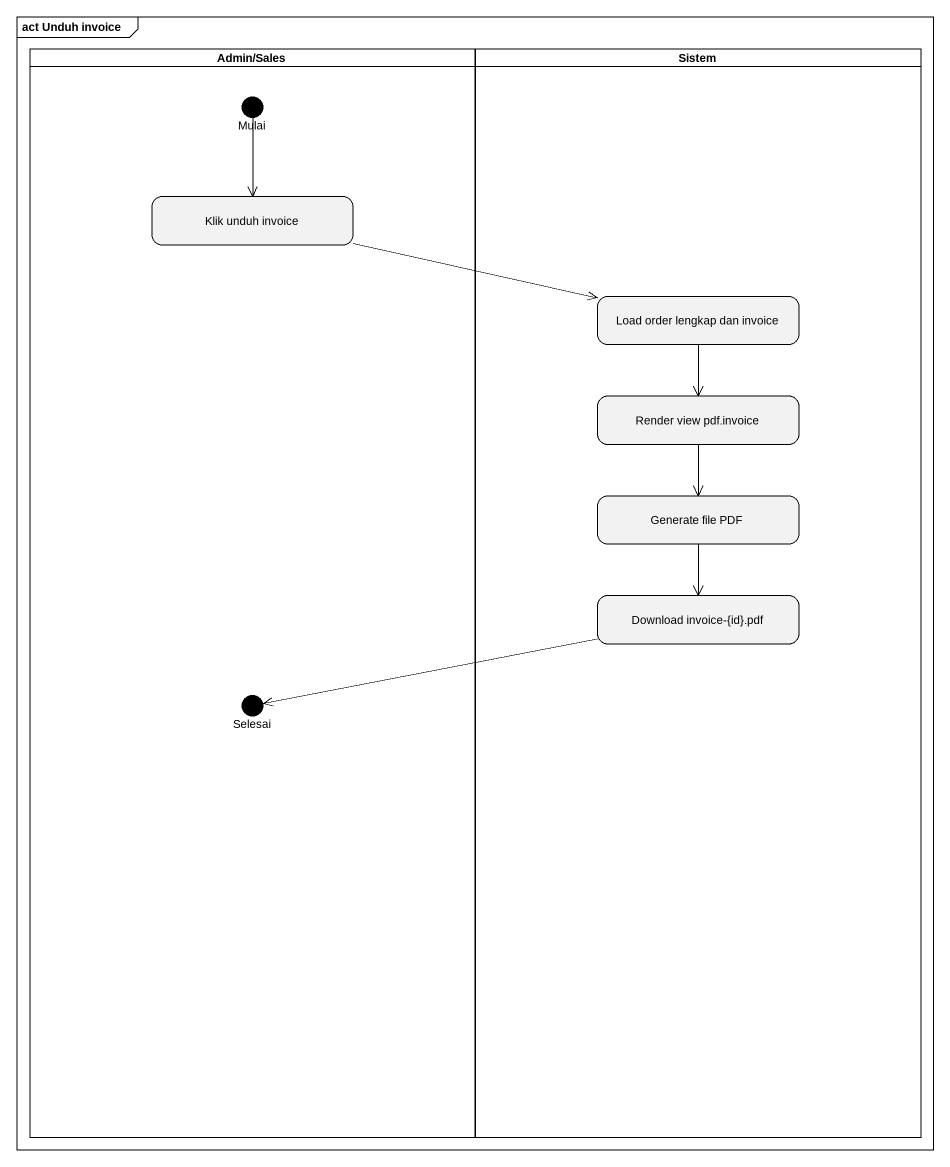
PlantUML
@startuml
mainframe act Unduh invoice
hide empty description
state "Admin/Sales" as Admin_Sales <<partition>> {
  state Mulai <<choice>>
  state "Klik unduh invoice" as Klik_unduh_invoice
  state Selesai <<choice>>
}
state Sistem <<partition>> {
  state "Load order lengkap dan invoice" as Load_order_lengkap_dan
  state "Render view pdf.invoice" as Render_view_pdf_invoice
  state "Generate file PDF" as Generate_file_PDF
  state "Download invoice-{id}.pdf" as Download_invoice_id_pdf
}
Mulai --> Klik_unduh_invoice
Klik_unduh_invoice -right-> Load_order_lengkap_dan
Load_order_lengkap_dan --> Render_view_pdf_invoice
Render_view_pdf_invoice --> Generate_file_PDF
Generate_file_PDF --> Download_invoice_id_pdf
Download_invoice_id_pdf -left-> Selesai
@enduml
